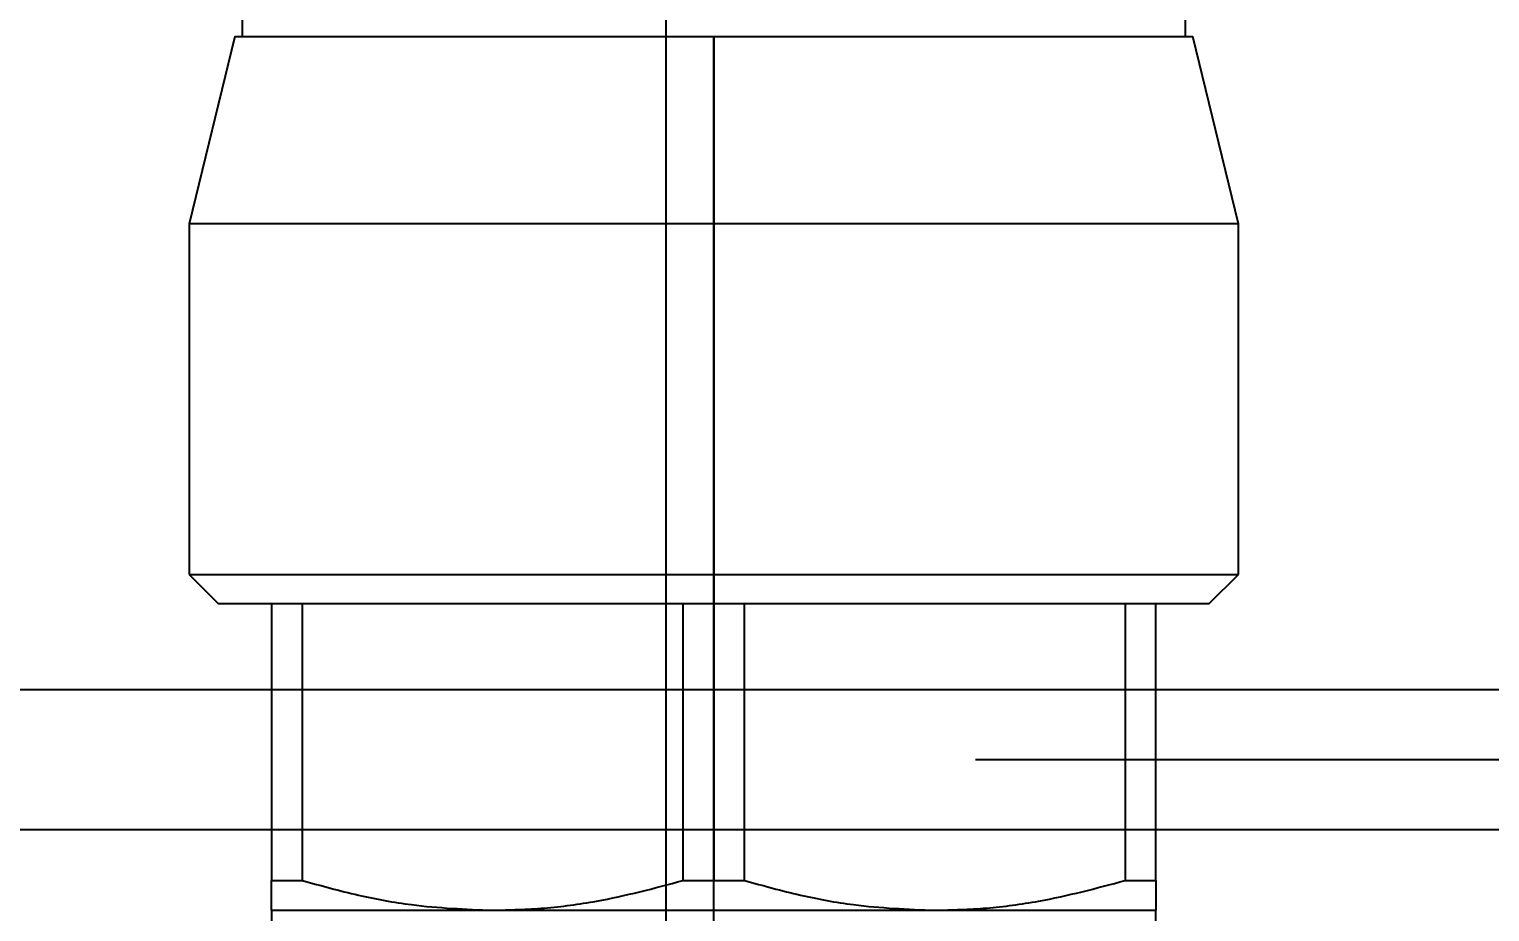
# Model space of a CAD drawing. Header units: metres. Extents: x 0 to 63075, y 0 to 44550.
# Drawn here: x 40132.2 to 40231.3, y 35251.2 to 35311.1 of the extents above; entities that cross this region are included whole.
import ezdxf

# ---------------------------------------------------------------- set-up
doc = ezdxf.new("R2010")
doc.units = ezdxf.units.M
doc.header["$LTSCALE"] = 75
doc.linetypes.add('CENTER2', pattern=[28.575, 19.05, -3.175, 3.175, -3.175])
doc.linetypes.add('HIDDEN2', pattern=[4.7625, 3.175, -1.5875])
for name, color, linetype in [('SC1', 7, 'CENTER2'), ('SDM', 7, 'Continuous'), ('SL4', 4, 'Continuous'), ('ST1', 7, 'HIDDEN2')]:
    doc.layers.add(name, color=color, linetype=linetype)
doc.styles.add('ROMANS', font='ROMANS.SHX')
doc.dimstyles.new('75___1-75', dxfattribs={"dimscale": 75, "dimtxt": 2.5, "dimasz": 2, "dimexe": 1.5, "dimexo": 1, "dimgap": 0.5, "dimtad": 1, "dimdec": 0, "dimzin": 12, "dimtxsty": 'ROMANS', "dimcen": 0, "dimclrd": 256, "dimclre": 256, "dimclrt": 3, "dimazin": 3, "dimtfac": 1, "dimtdec": 0, "dimtmove": 0, "dimatfit": 0, "dimfxl": 1, "dimlwd": -1, "dimlwe": -1, "dimarcsym": 0})

# ---------------------------------------------------------------- blocks, each defined once
blk = doc.blocks.new('*D30')
at = {"layer": 'Defpoints', "color": 0, "transparency": 16777216}
for p in [(40486.777, 35690.511), (40724.015, 35690.511), (40486.777, 35271.031)]:
    blk.add_point(p, dxfattribs=at)
at = {"layer": 'SDM', "transparency": 16777216}
for p, q in [((40486.777, 35346.031), (40486.777, 35803.011)), ((40724.015, 35765.511), (40724.015, 35803.011)), ((40336.777, 35690.511), (40186.777, 35690.511)), ((40486.777, 35690.511), (40724.015, 35690.511)), ((40874.015, 35690.511), (41922.003, 35690.511))]:
    blk.add_line(p, q, dxfattribs=at)
for points in [[(40336.777, 35715.511), (40336.777, 35665.511), (40486.777, 35690.511)], [(40874.015, 35715.511), (40874.015, 35665.511), (40724.015, 35690.511)]]:
    blk.add_solid(points, dxfattribs=at)
at = {"layer": 'SDM', "color": 3, "transparency": 16777216, "insert": (41643.432, 35821.761), "char_height": 187.5, "attachment_point": 5, "style": 'ROMANS'}
blk.add_mtext('237', dxfattribs=at)
blk = doc.blocks.new('*D31')
at = {"layer": 'Defpoints', "color": 0, "transparency": 16777216}
for p in [(35812.302, 35690.511), (35812.302, 35271.031), (40486.777, 35271.031)]:
    blk.add_point(p, dxfattribs=at)
at = {"layer": 'SDM', "transparency": 16777216}
for p, q in [((35812.302, 35346.031), (35812.302, 35803.011)), ((40486.777, 35346.031), (40486.777, 35803.011)), ((40336.777, 35690.511), (35962.302, 35690.511))]:
    blk.add_line(p, q, dxfattribs=at)
for points in [[(35962.302, 35715.511), (35962.302, 35665.511), (35812.302, 35690.511)], [(40336.777, 35715.511), (40336.777, 35665.511), (40486.777, 35690.511)]]:
    blk.add_solid(points, dxfattribs=at)
at = {"layer": 'SDM', "color": 3, "transparency": 16777216, "insert": (38149.54, 35821.761), "char_height": 187.5, "attachment_point": 5, "style": 'ROMANS'}
blk.add_mtext('4674', dxfattribs=at)
blk = doc.blocks.new('A$Ce03ead7b')
at = {"layer": 'SC1'}
blk.add_line((4363.09, 1606.652), (4363.09, 1928.152), dxfattribs=at)
at = {"layer": 'SL4'}
for p, q in [((4398.328, 1769.652), (4398.328, 1797.652)), ((4334.328, 1780.652), (4334.328, 1769.652)), ((4333.828, 1769.652), (4330.728, 1756.952)), ((4333.828, 1769.652), (4366.328, 1769.652)), ((4366.328, 1756.952), (4366.328, 1769.652)), ((4366.328, 1769.652), (4398.828, 1769.652)), ((4401.928, 1756.952), (4398.828, 1769.652)), ((4330.728, 1756.952), (4330.728, 1733.152)), ((4366.328, 1756.952), (4330.728, 1756.952)), ((4366.328, 1756.952), (4366.328, 1733.152)), ((4401.928, 1756.952), (4366.328, 1756.952)), ((4401.928, 1733.152), (4401.928, 1756.952)), ((4330.728, 1733.152), (4332.728, 1731.153)), ((4330.728, 1733.152), (4366.328, 1733.152)), ((4366.328, 1733.152), (4366.328, 1731.153)), ((4366.328, 1733.152), (4401.928, 1733.152)), ((4399.928, 1731.153), (4401.928, 1733.152)), ((4366.328, 1731.153), (4332.728, 1731.153)), ((4336.328, 1731.153), (4336.328, 1725.35)), ((4338.417, 1725.35), (4338.417, 1731.153)), ((4364.238, 1731.153), (4364.238, 1725.35)), ((4399.928, 1731.153), (4366.328, 1731.153)), ((4366.328, 1725.35), (4366.328, 1731.153)), ((4368.417, 1725.35), (4368.417, 1731.153)), ((4394.238, 1731.153), (4394.238, 1725.35)), ((4396.328, 1725.35), (4396.328, 1731.153)), ((3669.713, 1725.35), (4614.715, 1725.35)), ((4619.713, 1715.825), (3669.713, 1715.825))]:
    blk.add_line(p, q, dxfattribs=at)
at = {"layer": 'ST1'}
for p, q in [((4366.328, 1769.652), (4366.328, 1756.952)), ((4366.328, 1733.152), (4366.328, 1756.952)), ((4366.328, 1731.153), (4366.328, 1733.152)), ((4366.328, 1731.153), (4366.328, 1712.373)), ((4336.328, 1725.35), (4336.328, 1712.373)), ((4338.417, 1712.373), (4338.417, 1725.35)), ((4364.238, 1725.35), (4364.238, 1712.373)), ((4366.328, 1712.373), (4366.328, 1725.35)), ((4368.417, 1712.373), (4368.417, 1725.35)), ((4394.238, 1725.35), (4394.238, 1712.373)), ((4396.328, 1712.373), (4396.328, 1725.35)), ((3669.713, 1720.588), (4669.713, 1720.588)), ((4669.713, 1715.825), (3669.713, 1715.825)), ((4336.328, 1712.373), (4338.417, 1712.373)), ((4364.238, 1712.373), (4366.328, 1712.373)), ((4366.328, 1710.353), (4366.328, 1712.373)), ((4366.328, 1712.373), (4368.417, 1712.373)), ((4394.238, 1712.373), (4396.328, 1712.373)), ((4336.328, 1710.353), (4351.328, 1710.353)), ((4336.328, 1710.353), (4336.328, 1707.353)), ((4351.328, 1710.353), (4366.328, 1710.353)), ((4366.328, 1710.353), (4381.328, 1710.353)), ((4366.328, 1707.353), (4366.328, 1710.353)), ((4381.328, 1710.353), (4396.328, 1710.353)), ((4396.328, 1707.353), (4396.328, 1710.353))]:
    blk.add_line(p, q, dxfattribs=at)
for points, knots in [([(4336.328, 1710.353), (4336.328, 1710.384), (4336.328, 1710.448), (4336.328, 1711.03), (4336.328, 1711.856), (4336.328, 1712.373)], [0, 0, 0, 0, 0.2683282, 0.5411378, 1, 1, 1, 1]), ([(4338.417, 1712.373), (4339.678, 1712.026), (4342.121, 1711.353), (4346.427, 1710.555), (4349.485, 1710.429), (4351.328, 1710.353)], [0, 0, 0, 0, 0.297736, 0.577022, 1, 1, 1, 1]), ([(4351.328, 1710.353), (4352.496, 1710.384), (4354.852, 1710.448), (4359.184, 1711.03), (4362.29, 1711.856), (4364.238, 1712.373)], [0, 0, 0, 0, 0.2683282, 0.5411378, 1, 1, 1, 1]), ([(4368.417, 1712.373), (4369.678, 1712.026), (4372.121, 1711.353), (4376.427, 1710.555), (4379.485, 1710.429), (4381.328, 1710.353)], [0, 0, 0, 0, 0.2977358, 0.5770217, 1, 1, 1, 1]), ([(4381.328, 1710.353), (4382.496, 1710.384), (4384.852, 1710.448), (4389.184, 1711.03), (4392.29, 1711.856), (4394.238, 1712.373)], [0, 0, 0, 0, 0.268328, 0.541138, 1, 1, 1, 1]), ([(4396.328, 1712.373), (4396.328, 1712.026), (4396.328, 1711.353), (4396.328, 1710.555), (4396.328, 1710.429), (4396.328, 1710.353)], [0, 0, 0, 0, 0.297736, 0.577022, 1, 1, 1, 1])]:
    blk.add_open_spline(points, degree=3, knots=knots, dxfattribs=at)

msp = doc.modelspace()

# ---------------------------------------------------------------- block references
at = {"layer": 'SDM'}
msp.add_blockref('A$Ce03ead7b', (35812.302, 33540.915), dxfattribs=at)

# ---------------------------------------------------------------- dimensions: what is measured, and where the dimension line sits
dim = msp.add_linear_dim(base=(35812.302, 35690.511), p1=(40486.777, 35271.031), p2=(35812.302, 35271.031), dimstyle='75___1-75', override={"dimtmove": 1}, dxfattribs=at)
dim.commit()
dim.dimension.update_dxf_attribs({"geometry": '*D31', "text_midpoint": (38149.54, 35821.761)})
dim = msp.add_linear_dim(base=(40486.777, 35690.511), p1=(40724.015, 35690.511), p2=(40486.777, 35271.031), dimstyle='75___1-75', dxfattribs=at)
dim.commit()
dim.dimension.update_dxf_attribs({"geometry": '*D30', "text_midpoint": (41643.432, 35690.511), "dimtype": 160})

doc.saveas('drawing.dxf')
